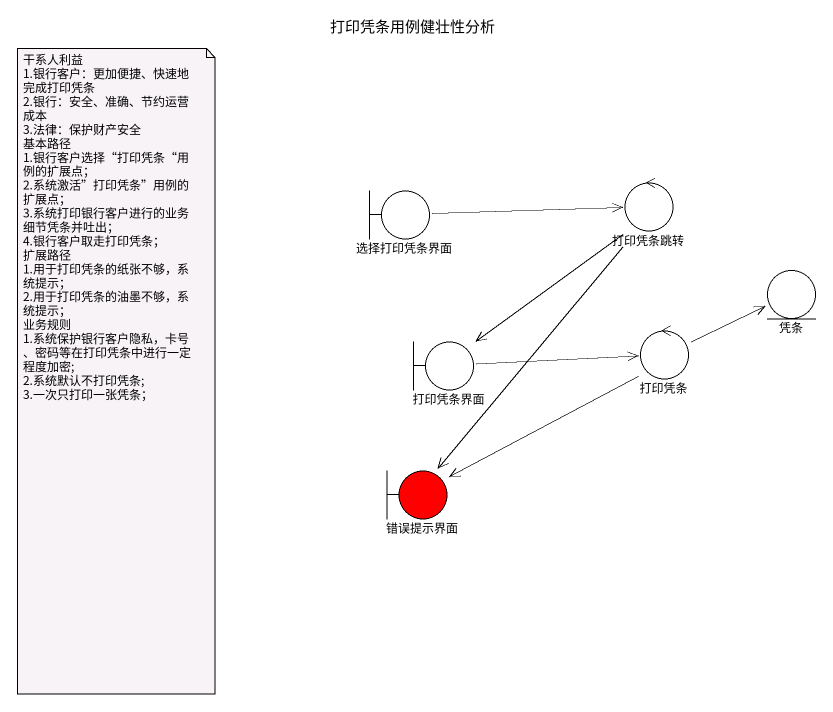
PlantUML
@startuml
title 打印凭条用例健壮性分析
boundary 选择打印凭条界面
control 打印凭条跳转
entity 凭条
boundary 打印凭条界面
control 打印凭条
boundary 错误提示界面 #FF0000
选择打印凭条界面 -right-> 打印凭条跳转
打印凭条跳转 --> 打印凭条界面
打印凭条跳转 --> 错误提示界面
打印凭条界面 -right-> 打印凭条
打印凭条 -right-> 凭条
打印凭条 -left-> 错误提示界面
note as N1
  干系人利益
  1.银行客户：更加便捷、快速地完成打印凭条
  2.银行：安全、准确、节约运营成本
  3.法律：保护财产安全
  基本路径
  1.银行客户选择“打印凭条“用例的扩展点；
  2.系统激活”打印凭条”用例的扩展点；
  3.系统打印银行客户进行的业务细节凭条并吐出；
  4.银行客户取走打印凭条；
  扩展路径
  1.用于打印凭条的纸张不够，系统提示；
  2.用于打印凭条的油墨不够，系统提示；
  业务规则
  1.系统保护银行客户隐私，卡号、密码等在打印凭条中进行一定程度加密;
  2.系统默认不打印凭条;
  3.一次只打印一张凭条；
end note
@enduml
